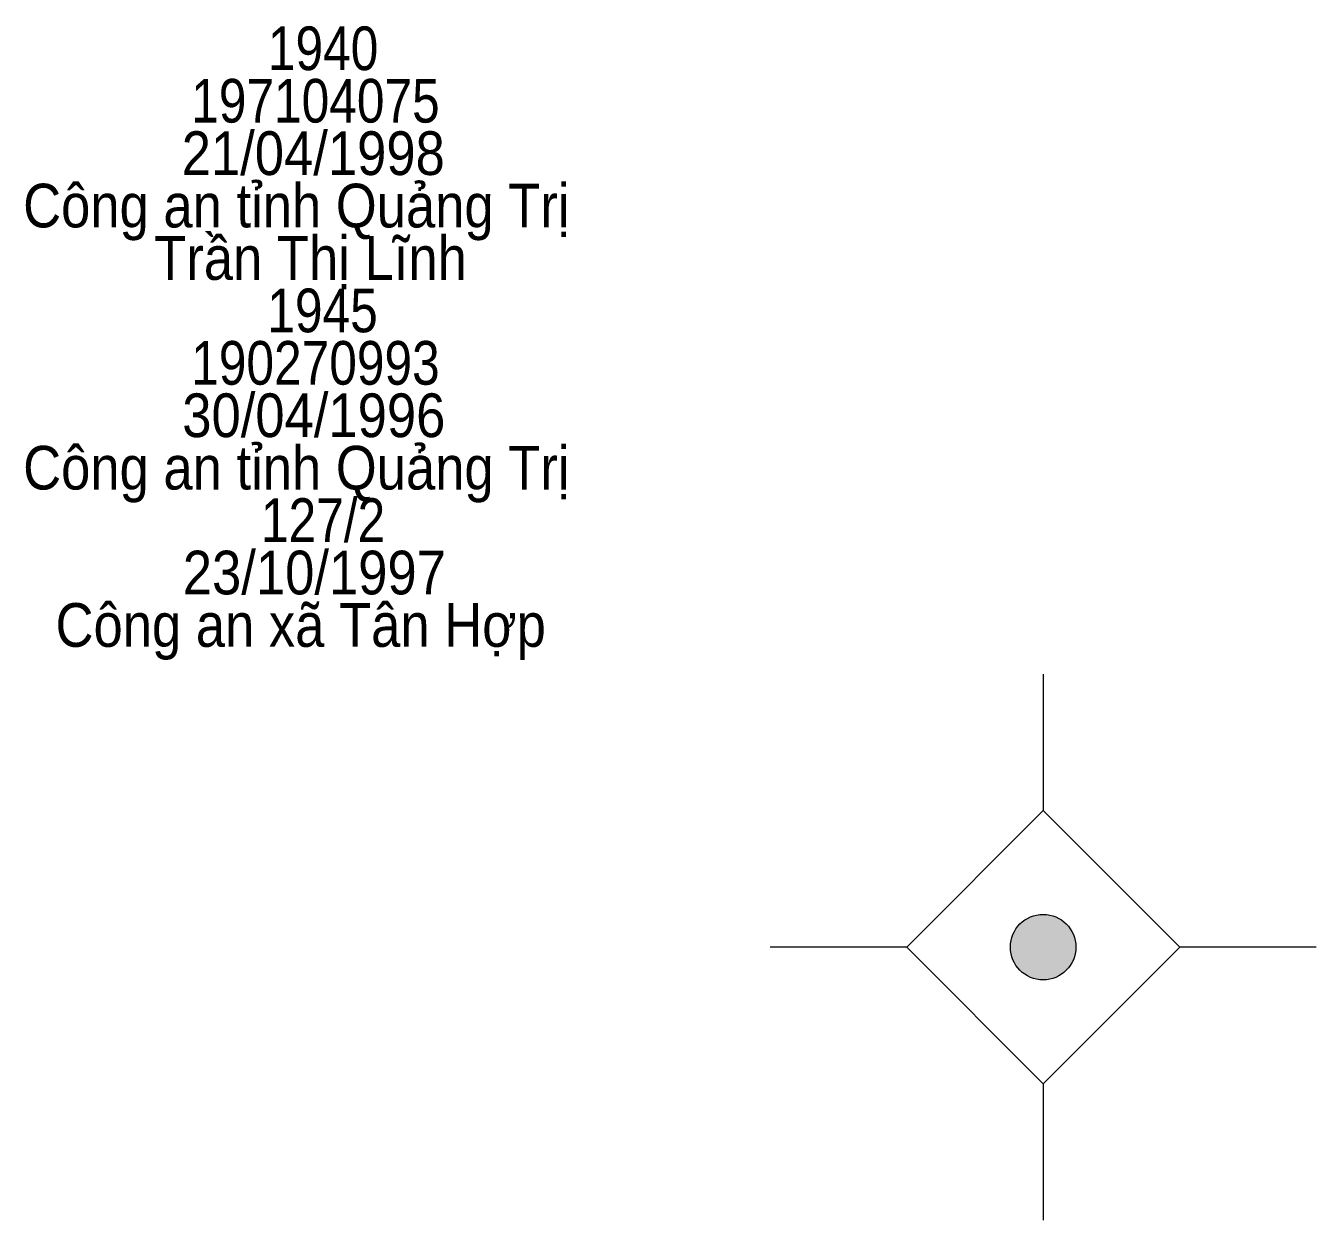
# Model space of a CAD drawing. Header units: metres. Extents: x 550999 to 552168, y 1840994 to 1841978.
# Drawn here: x 551210.89 to 551222.71, y 1841397.61 to 1841408.55 of the extents above; entities that cross this region are included whole.
import ezdxf
from ezdxf.enums import TextEntityAlignment as Align

# ---------------------------------------------------------------- set-up
doc = ezdxf.new("R2010")
doc.units = ezdxf.units.M
doc.header["$LTSCALE"] = 0.16
doc.layers.add('11', color=7, linetype='Continuous', lineweight=13)
doc.layers.add('15', color=7, linetype='Continuous')

msp = doc.modelspace()

# ---------------------------------------------------------------- hatches: boundary and pattern name
at = {"layer": '11'}
msp.add_hatch(color=256, dxfattribs=at).paths.add_polyline_path([(551220.5095, 1841400.11, 1), (551219.9095, 1841400.11, 1)])

# ---------------------------------------------------------------- linework, layer by layer
for p, q in [((551220.21, 1841402.61), (551220.21, 1841401.36)), ((551218.96, 1841400.11), (551217.71, 1841400.11)), ((551222.71, 1841400.11), (551221.46, 1841400.11)), ((551220.21, 1841398.86), (551220.21, 1841397.61))]:
    msp.add_line(p, q, dxfattribs=at)
msp.add_lwpolyline([(551220.21, 1841401.36), (551218.96, 1841400.11), (551220.21, 1841398.86), (551221.46, 1841400.11)], close=True, dxfattribs=at)
msp.add_circle((551220.2095, 1841400.11), 0.3, dxfattribs=at)

# ---------------------------------------------------------------- texts
at = {"layer": '15'}
for s, width, p in [('1940', 0.85, (551213.615, 1841408.14)), ('197104075', 0.85, (551213.545, 1841407.66)), ('21/04/1998', 0.9, (551213.525, 1841407.18)), ('Công an tỉnh Quảng Trị', 0.9, (551213.37, 1841406.7)), ('Trần Thị Lĩnh', 0.9, (551213.5, 1841406.22)), ('1945', 0.85, (551213.61, 1841405.74)), ('190270993', 0.85, (551213.545, 1841405.26)), ('30/04/1996', 0.9, (551213.53, 1841404.78)), ('Công an tỉnh Quảng Trị', 0.9, (551213.37, 1841404.3)), ('127/2', 0.85, (551213.615, 1841403.82)), ('23/10/1997', 0.9, (551213.535, 1841403.34)), ('Công an xã Tân Hợp', 0.9, (551213.41, 1841402.86))]:
    msp.add_text(s, height=0.4, dxfattribs=dict(at, width=width)).set_placement(p, align=Align.CENTER)

doc.saveas('drawing.dxf')
